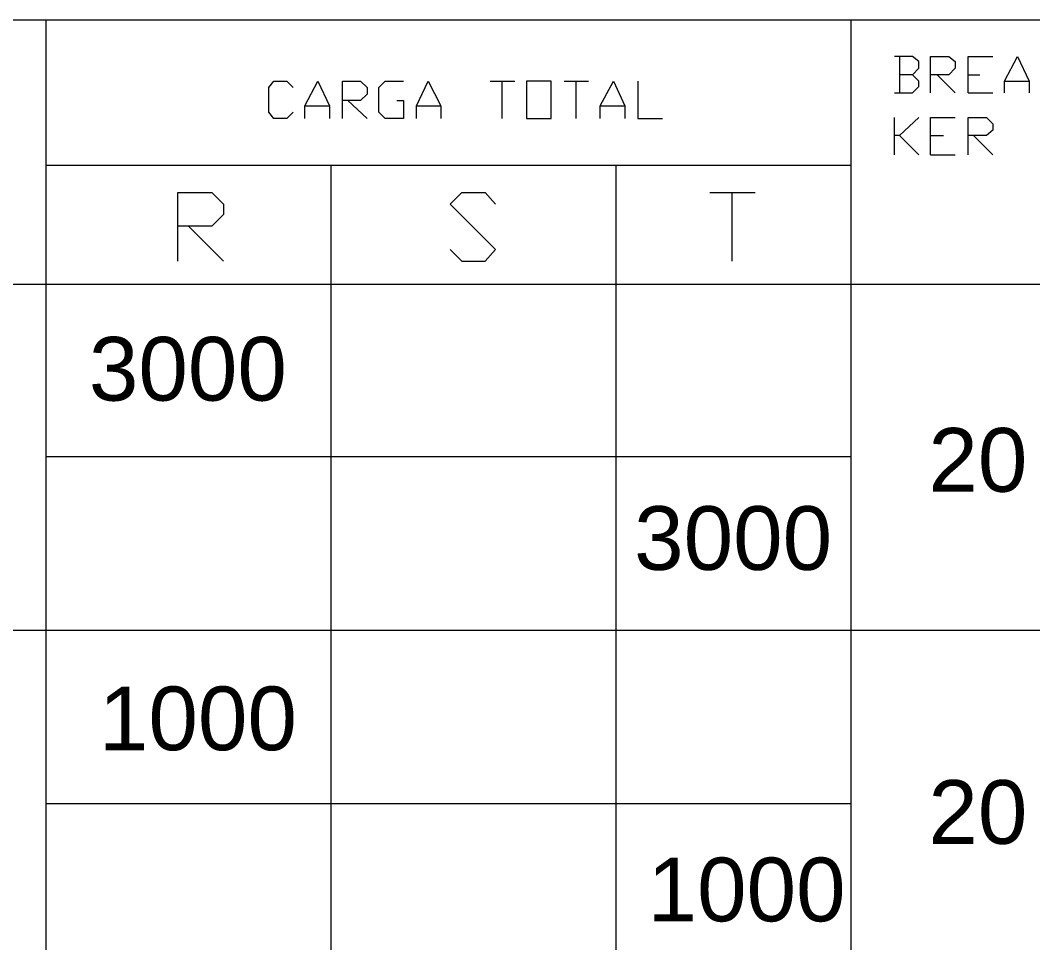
# Model space of a CAD drawing. Header units: metres. Extents: x 0 to 113, y -32 to 21.
# Drawn here: x 21.13 to 22.561, y 15.853 to 17.157 of the extents above; entities that cross this region are included whole.
import ezdxf

# ---------------------------------------------------------------- set-up
doc = ezdxf.new("R2010")
doc.units = ezdxf.units.M
doc.header["$LTSCALE"] = 0.5
doc.layers.add('TABLERO', color=7, linetype='Continuous')
doc.styles.get("Standard").update_dxf_attribs({"font": 'arial.ttf'})

msp = doc.modelspace()

# ---------------------------------------------------------------- linework, layer by layer
at = {"layer": 'TABLERO', "color": 7, "linetype": 'Continuous', "lineweight": 18, "true_color": 0x000007}
for p, q in [((21.1658, 17.1573), (21.1658, 14.8253)), ((21.1658, 17.1573), (21.1658, 15.0707)), ((22.304, 17.1573), (22.304, 14.8253)), ((22.3729, 17.106), (22.3729, 17.0547)), ((22.426, 17.0803), (22.4516, 17.0547)), ((22.47, 17.0803), (22.4864, 17.0803)), ((21.7941, 17.0712), (21.8289, 17.0712)), ((21.8106, 17.0712), (21.8106, 17.0181)), ((21.8985, 17.0712), (21.9333, 17.0712)), ((21.915, 17.0712), (21.915, 17.0181)), ((22.5212, 17.0712), (22.5561, 17.0712)), ((22.47, 17.0547), (22.5048, 17.0547)), ((21.5322, 17.0364), (21.567, 17.0364)), ((21.5926, 17.0437), (21.6201, 17.0181)), ((21.6897, 17.0364), (21.7245, 17.0364)), ((21.9498, 17.0364), (21.9846, 17.0364)), ((22.3655, 16.9668), (22.3655, 17.0199)), ((22.3729, 16.9942), (22.4003, 16.9668)), ((22.4168, 16.9942), (22.4351, 16.9942)), ((22.4773, 16.9942), (22.5048, 16.9668)), ((22.4168, 16.9668), (22.4516, 16.9668)), ((21.1658, 16.9521), (22.304, 16.9521)), ((21.5688, 16.9521), (21.5688, 14.8253)), ((21.9718, 16.9521), (21.9718, 14.8253)), ((22.304, 16.9521), (22.304, 14.8253)), ((22.1047, 16.9136), (22.1688, 16.9136)), ((22.1359, 16.9136), (22.1359, 16.8165)), ((21.3673, 16.866), (21.4168, 16.8165)), ((22.6113, 16.7836), (19.4386, 16.7836)), ((22.304, 16.5399), (21.1658, 16.5399)), ((21.4843, 16.2944), (19.4386, 16.2944)), ((22.6185, 16.2944), (21.1658, 16.2944)), ((22.304, 16.049), (21.1658, 16.049))]:
    msp.add_line(p, q, dxfattribs=at)
for points in [[(19.4386, 14.8253), (22.6185, 14.8253), (22.6185, 17.1573), (19.4386, 17.1573)], [(21.8454, 17.0181), (21.8802, 17.0181), (21.8802, 17.0712), (21.8454, 17.0712)]]:
    msp.add_lwpolyline(points, close=True, dxfattribs=at)
for points in [[(22.3912, 17.0803), (22.4003, 17.0895), (22.4003, 17.0987), (22.3912, 17.106), (22.3655, 17.106)], [(22.4168, 17.0547), (22.4168, 17.106), (22.4425, 17.106), (22.4516, 17.0987), (22.4516, 17.0895), (22.4425, 17.0803), (22.4168, 17.0803)], [(22.47, 17.0547), (22.47, 17.106), (22.5048, 17.106)], [(22.5212, 17.0547), (22.5212, 17.0712), (22.5396, 17.106), (22.5561, 17.0712), (22.5561, 17.0547)], [(22.3655, 17.0547), (22.3912, 17.0547), (22.4003, 17.0638), (22.4003, 17.0712), (22.3912, 17.0803), (22.3729, 17.0803)], [(21.5157, 17.0272), (21.5065, 17.0181), (21.4882, 17.0181), (21.4809, 17.0272), (21.4809, 17.062), (21.4882, 17.0712), (21.5065, 17.0712), (21.5157, 17.062)], [(21.5322, 17.0181), (21.5322, 17.0364), (21.5505, 17.0712), (21.567, 17.0364), (21.567, 17.0181)], [(21.5853, 17.0181), (21.5853, 17.0712), (21.6109, 17.0712), (21.6201, 17.062), (21.6201, 17.0529), (21.6109, 17.0437), (21.5853, 17.0437)], [(21.6622, 17.0437), (21.6714, 17.0437), (21.6714, 17.0181), (21.6457, 17.0181), (21.6366, 17.0272), (21.6366, 17.062), (21.6457, 17.0712), (21.6714, 17.0712)], [(21.6897, 17.0181), (21.6897, 17.0364), (21.7062, 17.0712), (21.7245, 17.0364), (21.7245, 17.0181)], [(21.9498, 17.0181), (21.9498, 17.0364), (21.9682, 17.0712), (21.9846, 17.0364), (21.9846, 17.0181)], [(22.003, 17.0712), (22.003, 17.0181), (22.0378, 17.0181)], [(22.4003, 17.0199), (22.3729, 16.9942), (22.3655, 16.9942)], [(22.4168, 16.9668), (22.4168, 17.0199), (22.4516, 17.0199)], [(22.47, 16.9668), (22.47, 17.0199), (22.4956, 17.0199), (22.5048, 17.0107), (22.5048, 17.0016), (22.4956, 16.9942), (22.47, 16.9942)], [(21.3526, 16.8165), (21.3526, 16.9136), (21.4003, 16.9136), (21.4168, 16.8971), (21.4168, 16.8825), (21.4003, 16.866), (21.3526, 16.866)], [(21.7373, 16.833), (21.7538, 16.8165), (21.7868, 16.8165), (21.8015, 16.833), (21.7373, 16.8971), (21.7538, 16.9136), (21.7868, 16.9136), (21.8015, 16.8971)]]:
    msp.add_lwpolyline(points, dxfattribs=at)

# ---------------------------------------------------------------- texts
at = {"layer": 'TABLERO', "char_height": 0.0901, "attachment_point": 1}
for s, insert in [('3000', (21.2267, 16.7094)), ('20', (22.4136, 16.5806)), ('3000', (21.9976, 16.47)), ('1000', (21.2409, 16.215)), ('20', (22.4136, 16.0826)), ('1000', (22.0166, 15.973))]:
    msp.add_mtext_dynamic_manual_height_columns(s, width=0.090104, gutter_width=0.4505, heights=[0], dxfattribs=dict(at, insert=insert))

doc.saveas('drawing.dxf')
